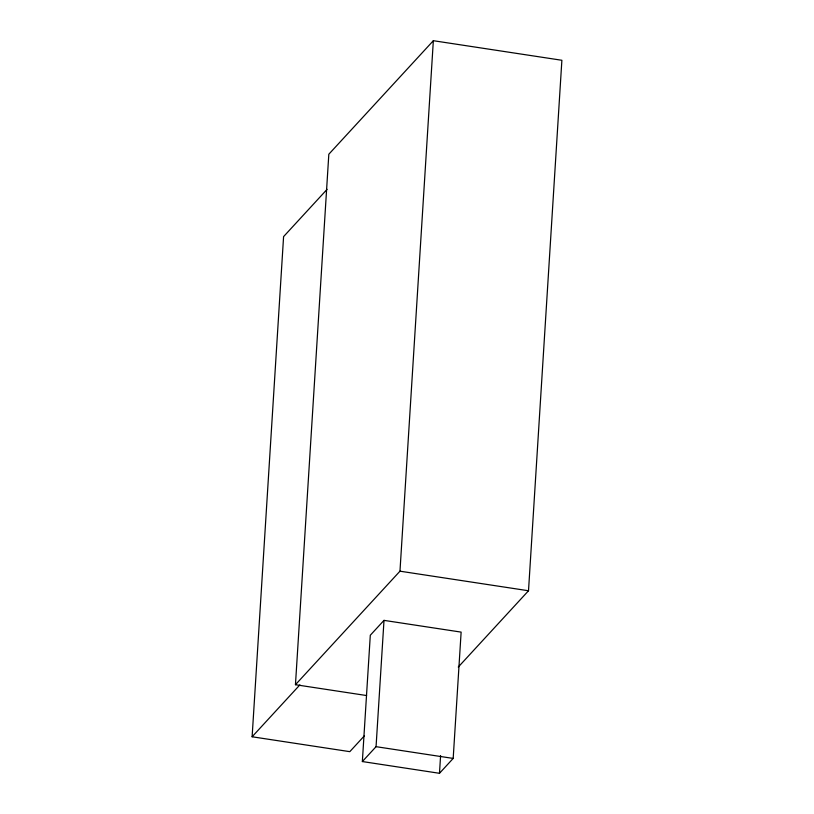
<?xml version="1.0" encoding="UTF-8"?>
<svg xmlns="http://www.w3.org/2000/svg" width="814" height="814" viewBox="0 0 814 814"><rect width="100%" height="100%" fill="white"/><g stroke="black" fill="none" stroke-linecap="round" stroke-linejoin="round"><path stroke-width="1.22" d="M364.316 735.897L349.806 751.658L252.116 736.772L283.587 236.609L327.096 189.336M366.595 695.543L295.451 684.706L328.825 154.222L433.343 40.7L561.884 60.277L528.51 590.761L458.262 667.063M362.352 761.548L370.299 635.246L384.005 620.37L461.131 632.112L453.184 758.424L439.479 773.3L362.352 761.548L376.058 746.672L384.005 620.37M295.451 684.706L399.969 571.184L433.343 40.7M439.479 773.3L440.598 755.616M252.116 736.772L299.888 684.879M399.969 571.184L528.51 590.761M376.058 746.672L453.184 758.424"/></g></svg>
